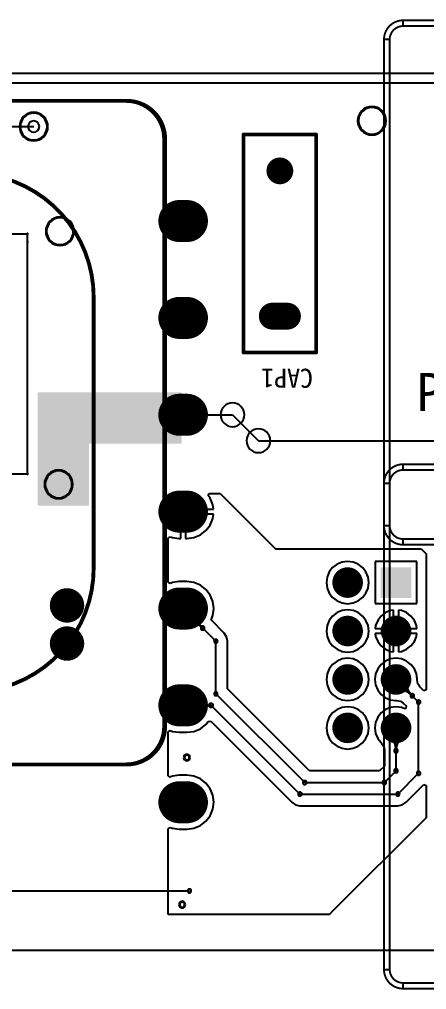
# Model space of a CAD drawing. Header units: inches. Extents: x 32166 to 66782, y 2386 to 7162.
# Drawn here: x 32844.5 to 32930, y 3476.1 to 3679.6 of the extents above; entities that cross this region are included whole.
import ezdxf

# ---------------------------------------------------------------- set-up
doc = ezdxf.new("R2010")
doc.units = ezdxf.units.IN
doc.header["$LTSCALE"] = 0.64311
doc.header["$MEASUREMENT"] = 0
for name, color, linetype in [('KEEPOUTLAYER', 6, 'CONTINUOUS'), ('MULTILAYER', 9, 'CONTINUOUS'), ('TOPLAYER', 1, 'CONTINUOUS'), ('TOPOVERLAY', 2, 'CONTINUOUS'), ('TOPSOLDER', 216, 'CONTINUOUS')]:
    doc.layers.add(name, color=color, linetype=linetype)
doc.styles.get("Standard").update_dxf_attribs({"font": 'txt', "width": 0.8})

msp = doc.modelspace()

# ---------------------------------------------------------------- linework, layer by layer
at = {"layer": 'KEEPOUTLAYER'}
for p, q in [((32676.92, 3668.36), (34016.92, 3668.36)), ((32732.05, 3634.62), (32846.21, 3634.62)), ((32846.21, 3632.98), (32846.21, 3634.62)), ((32846.21, 3584.3), (32846.21, 3632.98)), ((32815.37, 3584.3), (32846.21, 3584.3)), ((32676.92, 3484.36), (34016.92, 3484.36))]:
    msp.add_line(p, q, dxfattribs=at)
for centre, start, end in [((32846.21, 3634.62), 0, 180), ((32846.21, 3634.62), 0, 180), ((32846.21, 3634.62), 180, 0), ((32846.21, 3634.62), 180, 0), ((32846.21, 3632.98), 0, 180), ((32846.21, 3632.98), 0, 180), ((32846.21, 3632.98), 180, 0), ((32846.21, 3632.98), 180, 0), ((32846.21, 3584.3), 0, 180), ((32846.21, 3584.3), 0, 180), ((32846.21, 3584.3), 180, 0), ((32846.21, 3584.3), 180, 0)]:
    msp.add_arc(centre, 0.1, start, end, dxfattribs=at)
at = {"layer": 'MULTILAYER'}
for points, const_width in [([(32899.2, 3649.05, 1), (32899.2, 3646.65, 1)], 2.4), ([(32878.1, 3639.33, 1), (32878.1, 3635.33, 1)], 4), ([(32879.7, 3639.33, 1), (32879.7, 3635.33, 1)], 4), ([(32878.1, 3619.01, 1), (32878.1, 3615.01, 1)], 4), ([(32879.7, 3619.01, 1), (32879.7, 3615.01, 1)], 4), ([(32897.6, 3618.57, 1), (32897.6, 3616.17, 1)], 2.4), ([(32900.8, 3618.57, 1), (32900.8, 3616.17, 1)], 2.4), ([(32878.1, 3598.69, 1), (32878.1, 3594.69, 1)], 4), ([(32879.7, 3598.69, 1), (32879.7, 3594.69, 1)], 4), ([(32878.1, 3578.37, 1), (32878.1, 3574.37, 1)], 4), ([(32879.7, 3578.37, 1), (32879.7, 3574.37, 1)], 4), ([(32914.82, 3561.49, 1), (32912.02, 3561.49, 1)], 2.8), ([(32852.92, 3556.7, 1), (32856.12, 3556.7, 1)], 3.2), ([(32878.1, 3558.05, 1), (32878.1, 3554.05, 1)], 4), ([(32879.7, 3558.05, 1), (32879.7, 3554.05, 1)], 4), ([(32914.82, 3551.33, 1), (32912.02, 3551.33, 1)], 2.8), ([(32924.98, 3551.33, 1), (32922.18, 3551.33, 1)], 2.8), ([(32852.92, 3548.7, 1), (32856.12, 3548.7, 1)], 3.2), ([(32914.82, 3541.17, 1), (32912.02, 3541.17, 1)], 2.8), ([(32924.98, 3541.17, 1), (32922.18, 3541.17, 1)], 2.8), ([(32878.1, 3537.73, 1), (32878.1, 3533.73, 1)], 4), ([(32879.7, 3537.73, 1), (32879.7, 3533.73, 1)], 4), ([(32914.82, 3531.01, 1), (32912.02, 3531.01, 1)], 2.8), ([(32924.98, 3531.01, 1), (32922.18, 3531.01, 1)], 2.8), ([(32878.1, 3517.41, 1), (32878.1, 3513.41, 1)], 4), ([(32879.7, 3517.41, 1), (32879.7, 3513.41, 1)], 4)]:
    msp.add_lwpolyline(points, format="xyb", close=True, dxfattribs=dict(at, const_width=const_width))
for points, const_width in [([(32878.1, 3637.33), (32879.7, 3637.33)], 8), ([(32878.1, 3617.01), (32879.7, 3617.01)], 8), ([(32900.8, 3617.37), (32897.6, 3617.37)], 4.8), ([(32878.1, 3596.69), (32879.7, 3596.69)], 8), ([(32878.1, 3576.37), (32879.7, 3576.37)], 8), ([(32878.1, 3556.05), (32879.7, 3556.05)], 8), ([(32878.1, 3535.73), (32879.7, 3535.73)], 8), ([(32878.1, 3515.41), (32879.7, 3515.41)], 8)]:
    msp.add_lwpolyline(points, dxfattribs=dict(at, const_width=const_width))
for centre, radius, start, end in [((32847.53, 3657.14), 2.8, 0, 180), ((32918.52, 3658.36), 2.8, 0, 180), ((32918.52, 3658.36), 2.8, 180, 0), ((32847.53, 3657.14), 2.8, 180, 0), ((32853.05, 3635.18), 2.8, 0, 180), ((32853.05, 3635.18), 2.8, 180, 0), ((32852.77, 3582.1), 2.8, 0, 180), ((32852.77, 3582.1), 2.8, 180, 0), ((32879.69, 3524.81), 0.5, 0, 180), ((32879.69, 3524.81), 0.5, 180, 0), ((32878.69, 3493.93), 0.5, 0, 180), ((32878.69, 3493.93), 0.5, 180, 0)]:
    msp.add_arc(centre, radius, start, end, dxfattribs=at)
msp.add_solid([(32920.78, 3558.69), (32926.38, 3558.69), (32920.78, 3564.29), (32926.38, 3564.29)], dxfattribs=at)
at = {"layer": 'TOPLAYER'}
for p, q in [((32738.51, 3666.31), (33342.59, 3666.31)), ((32828.49, 3657.14), (32847.53, 3657.14)), ((32878.9, 3596.69), (32889.25, 3596.69)), ((32889.25, 3596.69), (32894.69, 3591.25)), ((32894.69, 3591.25), (32988.93, 3591.25)), ((32884.16, 3579.76), (32884.39, 3580.21)), ((32884.39, 3580.21), (32886.65, 3580.21)), ((32886.65, 3580.21), (32893.69, 3573.17)), ((32884.59, 3579.2), (32884.16, 3579.76)), ((32885.16, 3577.83), (32884.59, 3579.2)), ((32878.39, 3570.72), (32878.39, 3576.37)), ((32878.39, 3576.37), (32878.9, 3576.37)), ((32878.9, 3576.37), (32878.9, 3576.88)), ((32878.9, 3576.88), (32885.28, 3576.88)), ((32885.28, 3575.86), (32879.41, 3575.86)), ((32879.41, 3575.86), (32879.41, 3570.72)), ((32885.28, 3576.88), (32885.16, 3577.83)), ((32885.16, 3574.91), (32885.28, 3575.86)), ((32884.59, 3573.55), (32885.16, 3574.91)), ((32882.52, 3571.48), (32883.69, 3572.38)), ((32883.69, 3572.38), (32884.59, 3573.55)), ((32893.69, 3573.17), (32898.29, 3568.57)), ((32875.77, 3570.82), (32876.19, 3571.1)), ((32875.77, 3561.6), (32875.77, 3570.82)), ((32876.19, 3571.1), (32876.64, 3570.92)), ((32876.64, 3570.92), (32878.1, 3570.72)), ((32878.1, 3570.72), (32878.39, 3570.72)), ((32879.41, 3570.72), (32879.7, 3570.72)), ((32879.7, 3570.72), (32881.16, 3570.92)), ((32881.16, 3570.92), (32882.52, 3571.48)), ((32898.29, 3568.57), (32928.85, 3568.57)), ((32928.85, 3568.57), (32929.89, 3567.53)), ((32912.27, 3565.78), (32911.2, 3565.34)), ((32913.42, 3565.93), (32912.27, 3565.78)), ((32914.57, 3565.78), (32913.42, 3565.93)), ((32915.64, 3565.34), (32914.57, 3565.78)), ((32927.98, 3565.89), (32919.18, 3565.89)), ((32919.18, 3565.89), (32919.18, 3557.09)), ((32927.98, 3557.09), (32927.98, 3565.89)), ((32929.89, 3567.53), (32929.89, 3538.99)), ((32909.58, 3563.71), (32909.14, 3562.64)), ((32910.28, 3564.63), (32909.58, 3563.71)), ((32911.2, 3565.34), (32910.28, 3564.63)), ((32916.56, 3564.63), (32915.64, 3565.34)), ((32917.27, 3563.71), (32916.56, 3564.63)), ((32917.71, 3562.64), (32917.27, 3563.71)), ((32876.19, 3561.32), (32875.77, 3561.6)), ((32878.1, 3561.7), (32876.64, 3561.51)), ((32879.7, 3561.7), (32878.1, 3561.7)), ((32881.16, 3561.51), (32879.7, 3561.7)), ((32909.14, 3562.64), (32908.99, 3561.49)), ((32917.86, 3561.49), (32917.71, 3562.64)), ((32876.64, 3561.51), (32876.19, 3561.32)), ((32882.52, 3560.94), (32881.16, 3561.51)), ((32883.69, 3560.05), (32882.52, 3560.94)), ((32884.59, 3558.88), (32883.69, 3560.05)), ((32908.99, 3561.49), (32909.14, 3560.34)), ((32909.14, 3560.34), (32909.58, 3559.27)), ((32917.27, 3559.27), (32917.71, 3560.34)), ((32917.71, 3560.34), (32917.86, 3561.49)), ((32885.16, 3557.51), (32884.59, 3558.88)), ((32909.58, 3559.27), (32910.28, 3558.35)), ((32910.28, 3558.35), (32911.2, 3557.65)), ((32911.2, 3557.65), (32912.27, 3557.21)), ((32914.57, 3557.21), (32915.64, 3557.65)), ((32915.64, 3557.65), (32916.56, 3558.35)), ((32916.56, 3558.35), (32917.27, 3559.27)), ((32878.9, 3556.05), (32885.77, 3549.18)), ((32885.35, 3556.05), (32885.16, 3557.51)), ((32885.16, 3554.59), (32885.35, 3556.05)), ((32912.27, 3555.62), (32911.2, 3555.18)), ((32912.27, 3557.21), (32913.42, 3557.05)), ((32913.42, 3555.77), (32912.27, 3555.62)), ((32913.42, 3557.05), (32914.57, 3557.21)), ((32914.57, 3555.62), (32913.42, 3555.77)), ((32915.64, 3555.18), (32914.57, 3555.62)), ((32919.18, 3557.09), (32927.98, 3557.09)), ((32922.43, 3555.62), (32921.36, 3555.18)), ((32923.08, 3555.7), (32922.43, 3555.62)), ((32923.08, 3551.84), (32923.08, 3555.7)), ((32924.73, 3555.62), (32924.09, 3555.7)), ((32924.09, 3555.7), (32924.09, 3551.84)), ((32925.8, 3555.18), (32924.73, 3555.62)), ((32884.77, 3553.65), (32885.16, 3554.59)), ((32887.5, 3550.91), (32884.77, 3553.65)), ((32909.58, 3553.55), (32909.14, 3552.48)), ((32910.28, 3554.47), (32909.58, 3553.55)), ((32911.2, 3555.18), (32910.28, 3554.47)), ((32916.56, 3554.47), (32915.64, 3555.18)), ((32917.27, 3553.55), (32916.56, 3554.47)), ((32917.71, 3552.48), (32917.27, 3553.55)), ((32919.74, 3553.55), (32919.3, 3552.48)), ((32920.44, 3554.47), (32919.74, 3553.55)), ((32921.36, 3555.18), (32920.44, 3554.47)), ((32926.72, 3554.47), (32925.8, 3555.18)), ((32927.43, 3553.55), (32926.72, 3554.47)), ((32927.87, 3552.48), (32927.43, 3553.55)), ((32909.14, 3552.48), (32908.99, 3551.33)), ((32917.86, 3551.33), (32917.71, 3552.48)), ((32919.3, 3552.48), (32919.21, 3551.84)), ((32919.21, 3551.84), (32923.08, 3551.84)), ((32924.09, 3551.84), (32927.95, 3551.84)), ((32927.95, 3551.84), (32927.87, 3552.48)), ((32888.03, 3550.11), (32887.5, 3550.91)), ((32888.22, 3549.18), (32888.03, 3550.11)), ((32908.99, 3551.33), (32909.14, 3550.18)), ((32909.14, 3550.18), (32909.58, 3549.11)), ((32917.27, 3549.11), (32917.71, 3550.18)), ((32917.71, 3550.18), (32917.86, 3551.33)), ((32923.08, 3550.82), (32919.21, 3550.82)), ((32919.21, 3550.82), (32919.3, 3550.18)), ((32919.3, 3550.18), (32919.74, 3549.11)), ((32923.08, 3546.96), (32923.08, 3550.82)), ((32927.95, 3550.82), (32924.09, 3550.82)), ((32924.09, 3550.82), (32924.09, 3546.96)), ((32927.43, 3549.11), (32927.87, 3550.18)), ((32927.87, 3550.18), (32927.95, 3550.82)), ((32885.77, 3538.17), (32885.77, 3549.18)), ((32888.22, 3539.18), (32888.22, 3549.18)), ((32909.58, 3549.11), (32910.28, 3548.19)), ((32910.28, 3548.19), (32911.2, 3547.49)), ((32911.2, 3547.49), (32912.27, 3547.05)), ((32914.57, 3547.05), (32915.64, 3547.49)), ((32915.64, 3547.49), (32916.56, 3548.19)), ((32916.56, 3548.19), (32917.27, 3549.11)), ((32919.74, 3549.11), (32920.44, 3548.19)), ((32920.44, 3548.19), (32921.36, 3547.49)), ((32921.36, 3547.49), (32922.43, 3547.05)), ((32924.73, 3547.05), (32925.8, 3547.49)), ((32925.8, 3547.49), (32926.72, 3548.19)), ((32926.72, 3548.19), (32927.43, 3549.11)), ((32912.27, 3545.46), (32911.2, 3545.02)), ((32912.27, 3547.05), (32913.42, 3546.89)), ((32913.42, 3545.61), (32912.27, 3545.46)), ((32913.42, 3546.89), (32914.57, 3547.05)), ((32914.57, 3545.46), (32913.42, 3545.61)), ((32915.64, 3545.02), (32914.57, 3545.46)), ((32922.43, 3545.46), (32921.36, 3545.02)), ((32922.43, 3547.05), (32923.08, 3546.96)), ((32923.58, 3545.61), (32922.43, 3545.46)), ((32924.73, 3545.46), (32923.58, 3545.61)), ((32924.09, 3546.96), (32924.73, 3547.05)), ((32925.8, 3545.02), (32924.73, 3545.46)), ((32909.58, 3543.39), (32909.14, 3542.32)), ((32910.28, 3544.31), (32909.58, 3543.39)), ((32911.2, 3545.02), (32910.28, 3544.31)), ((32916.56, 3544.31), (32915.64, 3545.02)), ((32917.27, 3543.39), (32916.56, 3544.31)), ((32917.71, 3542.32), (32917.27, 3543.39)), ((32919.74, 3543.39), (32919.3, 3542.32)), ((32920.44, 3544.31), (32919.74, 3543.39)), ((32921.36, 3545.02), (32920.44, 3544.31)), ((32926.72, 3544.31), (32925.8, 3545.02)), ((32927.43, 3543.39), (32926.72, 3544.31)), ((32927.87, 3542.32), (32927.43, 3543.39)), ((32909.14, 3542.32), (32908.99, 3541.17)), ((32917.86, 3541.17), (32917.71, 3542.32)), ((32919.3, 3542.32), (32919.15, 3541.17)), ((32928, 3541.31), (32927.87, 3542.32)), ((32928.03, 3541.17), (32928, 3541.31)), ((32908.99, 3541.17), (32909.14, 3540.02)), ((32909.14, 3540.02), (32909.58, 3538.95)), ((32917.27, 3538.95), (32917.71, 3540.02)), ((32917.71, 3540.02), (32917.86, 3541.17)), ((32919.15, 3541.17), (32919.3, 3540.02)), ((32919.3, 3540.02), (32919.74, 3538.95)), ((32923.58, 3541.17), (32928.33, 3536.43)), ((32928.01, 3541.07), (32928.02, 3541.17)), ((32928.17, 3540.24), (32928.01, 3541.07)), ((32928.02, 3541.17), (32928.03, 3541.17)), ((32928.58, 3539.64), (32928.17, 3540.24)), ((32929.42, 3538.8), (32928.58, 3539.64)), ((32885.77, 3538.17), (32904.41, 3519.53)), ((32905.42, 3521.98), (32888.22, 3539.18)), ((32909.58, 3538.95), (32910.28, 3538.03)), ((32910.28, 3538.03), (32911.2, 3537.33)), ((32911.2, 3537.33), (32912.27, 3536.89)), ((32914.57, 3536.89), (32915.64, 3537.33)), ((32915.64, 3537.33), (32916.56, 3538.03)), ((32916.56, 3538.03), (32917.27, 3538.95)), ((32919.74, 3538.95), (32920.44, 3538.03)), ((32920.44, 3538.03), (32921.36, 3537.33)), ((32921.36, 3537.33), (32922.43, 3536.89)), ((32929.89, 3538.99), (32929.42, 3538.8)), ((32878.9, 3535.73), (32884.81, 3535.73)), ((32884.81, 3535.73), (32903.41, 3517.13)), ((32912.27, 3535.3), (32911.2, 3534.86)), ((32912.27, 3536.89), (32913.42, 3536.73)), ((32913.42, 3535.45), (32912.27, 3535.3)), ((32913.42, 3536.73), (32914.57, 3536.89)), ((32914.57, 3535.3), (32913.42, 3535.45)), ((32915.64, 3534.86), (32914.57, 3535.3)), ((32922.43, 3535.3), (32921.36, 3534.86)), ((32922.43, 3536.89), (32923.45, 3536.75)), ((32923.58, 3535.45), (32922.43, 3535.3)), ((32923.45, 3536.75), (32923.58, 3536.73)), ((32923.58, 3536.73), (32923.69, 3536.75)), ((32923.58, 3536.73), (32923.58, 3536.73)), ((32924.73, 3535.3), (32923.58, 3535.45)), ((32923.69, 3536.75), (32924.51, 3536.58)), ((32924.51, 3536.58), (32925.11, 3536.18)), ((32925.46, 3535), (32924.73, 3535.3)), ((32925.11, 3536.18), (32925.68, 3535.62)), ((32925.68, 3535.62), (32925.63, 3535.11)), ((32928.33, 3521.49), (32928.33, 3536.43)), ((32909.58, 3533.23), (32909.14, 3532.16)), ((32910.28, 3534.15), (32909.58, 3533.23)), ((32911.2, 3534.86), (32910.28, 3534.15)), ((32916.56, 3534.15), (32915.64, 3534.86)), ((32917.27, 3533.23), (32916.56, 3534.15)), ((32917.71, 3532.16), (32917.27, 3533.23)), ((32919.74, 3533.23), (32919.3, 3532.16)), ((32920.44, 3534.15), (32919.74, 3533.23)), ((32921.36, 3534.86), (32920.44, 3534.15)), ((32925.63, 3535.11), (32925.46, 3535)), ((32882.52, 3530.84), (32883.69, 3531.74)), ((32883.69, 3531.74), (32884.18, 3532.37)), ((32884.18, 3532.37), (32884.68, 3532.4)), ((32884.68, 3532.4), (32901.68, 3515.4)), ((32909.14, 3532.16), (32908.99, 3531.01)), ((32917.86, 3531.01), (32917.71, 3532.16)), ((32919.3, 3532.16), (32919.15, 3531.01)), ((32875.77, 3530.18), (32876.19, 3530.46)), ((32875.77, 3520.96), (32875.77, 3530.18)), ((32876.19, 3530.46), (32876.64, 3530.28)), ((32876.64, 3530.28), (32878.1, 3530.08)), ((32878.1, 3530.08), (32879.7, 3530.08)), ((32879.7, 3530.08), (32881.16, 3530.28)), ((32881.16, 3530.28), (32882.52, 3530.84)), ((32908.99, 3531.01), (32909.14, 3529.86)), ((32909.14, 3529.86), (32909.58, 3528.79)), ((32917.27, 3528.79), (32917.71, 3529.86)), ((32917.71, 3529.86), (32917.86, 3531.01)), ((32919.15, 3531.01), (32919.3, 3529.86)), ((32919.3, 3529.86), (32919.74, 3528.79)), ((32923.58, 3521.99), (32923.58, 3531.01)), ((32909.58, 3528.79), (32910.28, 3527.87)), ((32910.28, 3527.87), (32911.2, 3527.17)), ((32911.2, 3527.17), (32912.27, 3526.73)), ((32914.57, 3526.73), (32915.64, 3527.17)), ((32915.64, 3527.17), (32916.56, 3527.87)), ((32916.56, 3527.87), (32917.27, 3528.79)), ((32919.74, 3528.79), (32920.36, 3527.98)), ((32920.36, 3527.98), (32920.43, 3527.87)), ((32920.43, 3527.87), (32920.43, 3527.87)), ((32920.43, 3527.87), (32920.44, 3527.87)), ((32920.44, 3527.87), (32920.44, 3527.87)), ((32920.44, 3527.87), (32920.44, 3527.87)), ((32920.44, 3527.87), (32920.44, 3527.87)), ((32920.44, 3527.87), (32920.44, 3527.87)), ((32920.44, 3527.87), (32920.44, 3527.87)), ((32920.44, 3527.87), (32920.53, 3527.81)), ((32920.53, 3527.81), (32920.99, 3527.11)), ((32920.99, 3527.11), (32921.14, 3526.4)), ((32912.27, 3526.73), (32913.42, 3526.57)), ((32913.42, 3526.57), (32914.57, 3526.73)), ((32921.14, 3526.4), (32921.14, 3523)), ((32921.14, 3523), (32920.11, 3521.98)), ((32876.19, 3520.68), (32875.77, 3520.96)), ((32878.1, 3521.06), (32876.64, 3520.87)), ((32879.7, 3521.06), (32878.1, 3521.06)), ((32881.16, 3520.87), (32879.7, 3521.06)), ((32920.11, 3521.98), (32905.42, 3521.98)), ((32921.13, 3519.53), (32923.58, 3521.99)), ((32923.97, 3517.13), (32928.33, 3521.49)), ((32876.64, 3520.87), (32876.19, 3520.68)), ((32882.52, 3520.3), (32881.16, 3520.87)), ((32883.69, 3519.41), (32882.52, 3520.3)), ((32884.59, 3518.24), (32883.69, 3519.41)), ((32904.41, 3519.53), (32921.13, 3519.53)), ((32925.7, 3515.4), (32929.42, 3519.12)), ((32929.42, 3519.12), (32929.89, 3518.93)), ((32929.89, 3518.93), (32929.89, 3512.17)), ((32885.16, 3516.87), (32884.59, 3518.24)), ((32885.35, 3515.41), (32885.16, 3516.87)), ((32903.41, 3517.13), (32923.97, 3517.13)), ((32885.16, 3513.95), (32885.35, 3515.41)), ((32901.68, 3515.4), (32901.68, 3515.4)), ((32901.68, 3515.4), (32901.68, 3515.4)), ((32901.68, 3515.4), (32901.68, 3515.4)), ((32901.68, 3515.4), (32901.68, 3515.4)), ((32901.68, 3515.4), (32902.48, 3514.87)), ((32902.48, 3514.87), (32903.41, 3514.69)), ((32923.97, 3514.69), (32924.9, 3514.87)), ((32924.9, 3514.87), (32925.7, 3515.4)), ((32884.59, 3512.59), (32885.16, 3513.95)), ((32903.41, 3514.69), (32923.97, 3514.69)), ((32882.52, 3510.52), (32883.69, 3511.42)), ((32883.69, 3511.42), (32884.59, 3512.59)), ((32929.89, 3512.17), (32910.21, 3492.49)), ((32875.77, 3509.86), (32876.19, 3510.14)), ((32875.77, 3491.89), (32875.77, 3509.86)), ((32876.19, 3510.14), (32876.64, 3509.96)), ((32876.64, 3509.96), (32878.1, 3509.76)), ((32878.1, 3509.76), (32879.7, 3509.76)), ((32879.7, 3509.76), (32881.16, 3509.96)), ((32881.16, 3509.96), (32882.52, 3510.52)), ((32821.49, 3496.81), (32880.21, 3496.81)), ((32910.21, 3492.49), (32909.61, 3491.89)), ((32909.61, 3491.89), (32875.77, 3491.89))]:
    msp.add_line(p, q, dxfattribs=at)
for points, const_width in [([(32899.2, 3649.05, 1), (32899.2, 3646.65, 1)], 2.4), ([(32878.1, 3639.33, 1), (32878.1, 3635.33, 1)], 4), ([(32879.7, 3639.33, 1), (32879.7, 3635.33, 1)], 4), ([(32878.1, 3619.01, 1), (32878.1, 3615.01, 1)], 4), ([(32879.7, 3619.01, 1), (32879.7, 3615.01, 1)], 4), ([(32897.6, 3618.57, 1), (32897.6, 3616.17, 1)], 2.4), ([(32900.8, 3618.57, 1), (32900.8, 3616.17, 1)], 2.4), ([(32878.1, 3598.69, 1), (32878.1, 3594.69, 1)], 4), ([(32879.7, 3598.69, 1), (32879.7, 3594.69, 1)], 4), ([(32878.1, 3578.37, 1), (32878.1, 3574.37, 1)], 4), ([(32879.7, 3578.37, 1), (32879.7, 3574.37, 1)], 4), ([(32914.82, 3561.49, 1), (32912.02, 3561.49, 1)], 2.8), ([(32852.92, 3556.7, 1), (32856.12, 3556.7, 1)], 3.2), ([(32878.1, 3558.05, 1), (32878.1, 3554.05, 1)], 4), ([(32879.7, 3558.05, 1), (32879.7, 3554.05, 1)], 4), ([(32914.82, 3551.33, 1), (32912.02, 3551.33, 1)], 2.8), ([(32924.98, 3551.33, 1), (32922.18, 3551.33, 1)], 2.8), ([(32852.92, 3548.7, 1), (32856.12, 3548.7, 1)], 3.2), ([(32914.82, 3541.17, 1), (32912.02, 3541.17, 1)], 2.8), ([(32924.98, 3541.17, 1), (32922.18, 3541.17, 1)], 2.8), ([(32878.1, 3537.73, 1), (32878.1, 3533.73, 1)], 4), ([(32879.7, 3537.73, 1), (32879.7, 3533.73, 1)], 4), ([(32914.82, 3531.01, 1), (32912.02, 3531.01, 1)], 2.8), ([(32924.98, 3531.01, 1), (32922.18, 3531.01, 1)], 2.8), ([(32878.1, 3517.41, 1), (32878.1, 3513.41, 1)], 4), ([(32879.7, 3517.41, 1), (32879.7, 3513.41, 1)], 4)]:
    msp.add_lwpolyline(points, format="xyb", close=True, dxfattribs=dict(at, const_width=const_width))
for points, const_width in [([(32878.1, 3637.33), (32879.7, 3637.33)], 8), ([(32878.1, 3617.01), (32879.7, 3617.01)], 8), ([(32900.8, 3617.37), (32897.6, 3617.37)], 4.8), ([(32878.1, 3596.69), (32879.7, 3596.69)], 8), ([(32878.1, 3576.37), (32879.7, 3576.37)], 8), ([(32878.1, 3556.05), (32879.7, 3556.05)], 8), ([(32878.1, 3535.73), (32879.7, 3535.73)], 8), ([(32878.1, 3515.41), (32879.7, 3515.41)], 8)]:
    msp.add_lwpolyline(points, dxfattribs=dict(at, const_width=const_width))
for centre, radius, start, end in [((32847.53, 3657.14), 2.8, 0, 180), ((32918.52, 3658.36), 2.8, 0, 180), ((32847.53, 3657.14), 1.2, 0, 180), ((32918.52, 3658.36), 2.8, 180, 0), ((32847.53, 3657.14), 2.8, 180, 0), ((32847.53, 3657.14), 1.2, 180, 0), ((32853.05, 3635.18), 2.8, 0, 180), ((32853.05, 3635.18), 2.8, 180, 0), ((32878.9, 3596.69), 2.5, 0, 180), ((32889.25, 3596.69), 2.5, 0, 180), ((32889.25, 3596.69), 2.5, 0, 180), ((32878.9, 3596.69), 2.5, 180, 0), ((32889.25, 3596.69), 2.5, 180, 0), ((32889.25, 3596.69), 2.5, 180, 0), ((32894.69, 3591.25), 2.5, 0, 180), ((32894.69, 3591.25), 2.5, 0, 180), ((32894.69, 3591.25), 2.5, 180, 0), ((32894.69, 3591.25), 2.5, 180, 0), ((32852.77, 3582.1), 2.8, 0, 180), ((32852.77, 3582.1), 2.8, 180, 0), ((32878.9, 3556.05), 0.4, 0, 180), ((32878.9, 3556.05), 0.4, 180, 0), ((32881.3, 3556.05), 0.4, 0, 180), ((32881.3, 3556.05), 0.4, 180, 0), ((32887.09, 3556.05), 5.79, 180, 225), ((32878.9, 3553.65), 0.4, 0, 180), ((32878.9, 3553.65), 0.4, 180, 0), ((32878.9, 3547.86), 5.79, 45, 90), ((32883, 3551.95), 0.4, 0, 180), ((32883, 3551.95), 0.4, 0, 180), ((32883, 3551.95), 0.4, 180, 0), ((32883, 3551.95), 0.4, 180, 0), ((32885.77, 3549.18), 0.4, 0, 180), ((32885.77, 3549.18), 0.4, 0, 180), ((32885.77, 3549.18), 0.4, 180, 0), ((32885.77, 3549.18), 0.4, 180, 0), ((32923.58, 3541.17), 0.4, 0, 180), ((32925.58, 3541.17), 0.4, 0, 180), ((32923.58, 3541.17), 0.4, 180, 0), ((32923.58, 3539.17), 0.4, 0, 180), ((32925.58, 3541.17), 0.4, 180, 0), ((32930.41, 3541.17), 4.83, 180, 225), ((32880.6, 3537.43), 0.4, 0, 180), ((32880.6, 3537.43), 0.4, 180, 0), ((32884.69, 3541.53), 5.79, 225, 270), ((32885.77, 3538.17), 0.4, 0, 180), ((32885.77, 3538.17), 0.4, 0, 180), ((32885.77, 3538.17), 0.4, 180, 0), ((32885.77, 3538.17), 0.4, 180, 0), ((32923.58, 3539.17), 0.4, 180, 0), ((32923.58, 3534.34), 4.83, 45, 90), ((32927, 3537.76), 0.4, 0, 180), ((32927, 3537.76), 0.4, 0, 180), ((32927, 3537.76), 0.4, 180, 0), ((32927, 3537.76), 0.4, 180, 0), ((32878.9, 3535.73), 0.4, 0, 180), ((32878.9, 3535.73), 0.4, 180, 0), ((32884.69, 3529.94), 5.79, 90, 135), ((32884.69, 3535.73), 0.4, 0, 180), ((32884.69, 3535.73), 0.4, 0, 180), ((32884.69, 3535.73), 0.4, 180, 0), ((32884.69, 3535.73), 0.4, 180, 0), ((32884.81, 3535.73), 0.4, 0, 180), ((32884.81, 3535.73), 0.4, 0, 180), ((32884.81, 3535.73), 0.4, 180, 0), ((32884.81, 3535.73), 0.4, 180, 0), ((32928.33, 3536.43), 0.4, 0, 180), ((32928.33, 3536.43), 0.4, 0, 180), ((32928.33, 3536.43), 0.4, 180, 0), ((32928.33, 3536.43), 0.4, 180, 0), ((32880.6, 3534.03), 0.4, 0, 180), ((32880.6, 3534.03), 0.4, 180, 0), ((32923.58, 3531.01), 0.4, 0, 180), ((32922.17, 3529.6), 0.4, 0, 180), ((32922.17, 3529.6), 0.4, 180, 0), ((32918.75, 3526.18), 4.83, 0, 45), ((32923.58, 3531.01), 0.4, 180, 0), ((32928.41, 3526.18), 4.83, 135, 180), ((32925, 3529.6), 0.4, 0, 180), ((32925, 3529.6), 0.4, 180, 0), ((32879.69, 3524.81), 0.5, 0, 180), ((32923.58, 3526.18), 0.4, 0, 180), ((32923.58, 3526.18), 0.4, 0, 180), ((32923.58, 3526.18), 0.4, 180, 0), ((32923.58, 3526.18), 0.4, 180, 0), ((32879.69, 3524.81), 0.5, 180, 0), ((32923.58, 3521.99), 0.4, 0, 180), ((32923.58, 3521.99), 0.4, 0, 180), ((32923.58, 3521.99), 0.4, 180, 0), ((32923.58, 3521.99), 0.4, 180, 0), ((32928.33, 3521.49), 0.4, 0, 180), ((32928.33, 3521.49), 0.4, 0, 180), ((32928.33, 3521.49), 0.4, 180, 0), ((32928.33, 3521.49), 0.4, 180, 0), ((32904.41, 3519.53), 0.4, 0, 180), ((32904.41, 3519.53), 0.4, 0, 180), ((32904.41, 3519.53), 0.4, 180, 0), ((32904.41, 3519.53), 0.4, 180, 0), ((32921.13, 3519.53), 0.4, 0, 180), ((32921.13, 3519.53), 0.4, 0, 180), ((32921.13, 3519.53), 0.4, 180, 0), ((32921.13, 3519.53), 0.4, 180, 0), ((32903.41, 3517.13), 0.4, 0, 180), ((32903.41, 3517.13), 0.4, 0, 180), ((32903.41, 3517.13), 0.4, 180, 0), ((32903.41, 3517.13), 0.4, 180, 0), ((32923.97, 3517.13), 0.4, 0, 180), ((32923.97, 3517.13), 0.4, 0, 180), ((32923.97, 3517.13), 0.4, 180, 0), ((32923.97, 3517.13), 0.4, 180, 0), ((32880.21, 3496.81), 0.4, 0, 180), ((32880.21, 3496.81), 0.4, 180, 0), ((32878.69, 3493.93), 0.5, 0, 180), ((32878.69, 3493.93), 0.5, 180, 0)]:
    msp.add_arc(centre, radius, start, end, dxfattribs=at)
for points in [[(32848.36, 3590.6), (32878.6, 3590.6), (32848.36, 3601.4), (32878.6, 3601.4)], [(32848.36, 3577.64), (32859.16, 3577.64), (32848.36, 3590.6), (32859.16, 3590.6)], [(32920.78, 3558.69), (32926.38, 3558.69), (32920.78, 3564.29), (32926.38, 3564.29)]]:
    msp.add_solid(points, dxfattribs=at)
at = {"layer": 'TOPOVERLAY'}
for points, const_width in [([(32921.06, 3675.43, -0.414214), (32925.06, 3679.43)], 0.4), ([(32922.26, 3675.43, -0.414214), (32925.06, 3678.23)], 0.4), ([(32866.92, 3662.54, -0.414214), (32874.92, 3654.54)], 0.813), ([(32867.12, 3662.54, -0.414214), (32875.12, 3654.54)], 0.813), ([(32834.12, 3647.34, -0.414214), (32860.12, 3621.34)], 0.813), ([(32921.06, 3582.31, -0.414214), (32925.06, 3586.31)], 0.4), ([(32922.26, 3582.31, -0.414214), (32925.06, 3585.11)], 0.4), ([(32925.06, 3569.43, -0.414214), (32921.06, 3573.43)], 0.4), ([(32925.06, 3570.63, -0.414214), (32922.26, 3573.43)], 0.4), ([(32860.12, 3564.54, -0.414214), (32834.12, 3538.54)], 0.813), ([(32874.92, 3531.34, -0.414214), (32866.92, 3523.34)], 0.813), ([(32875.12, 3531.34, -0.414214), (32867.12, 3523.34)], 0.813), ([(32925.06, 3476.31, -0.414214), (32921.06, 3480.31)], 0.4), ([(32925.06, 3477.51, -0.414214), (32922.26, 3480.31)], 0.4)]:
    msp.add_lwpolyline(points, format="xyb", dxfattribs=dict(at, const_width=const_width))
for points, const_width in [([(32925.06, 3678.23), (32925.06, 3679.43)], 0.4), ([(32925.06, 3679.43), (33057.46, 3679.43)], 0.4), ([(32925.06, 3678.23), (33057.46, 3678.23)], 0.4), ([(32921.06, 3573.43), (32921.06, 3675.43)], 0.4), ([(32921.06, 3675.43), (32922.26, 3675.43)], 0.4), ([(32922.26, 3573.43), (32922.26, 3675.43)], 0.4), ([(32711.92, 3662.54), (32867.12, 3662.54)], 0.813), ([(32891.58, 3609.75), (32891.58, 3655.47)], 0.8), ([(32891.58, 3655.47), (32906.82, 3655.47)], 0.8), ([(32906.82, 3609.75), (32906.82, 3655.47)], 0.8), ([(32874.92, 3531.34), (32874.92, 3654.54)], 0.813), ([(32875.12, 3531.34), (32875.12, 3654.54)], 0.813), ([(32860.12, 3564.54), (32860.12, 3621.34)], 0.813), ([(32891.58, 3609.75), (32906.82, 3609.75)], 0.8), ([(32925.06, 3585.11), (32925.06, 3586.31)], 0.4), ([(32925.06, 3586.31), (33057.46, 3586.31)], 0.4), ([(32925.06, 3585.11), (33057.46, 3585.11)], 0.4), ([(32921.06, 3480.31), (32921.06, 3582.31)], 0.4), ([(32921.06, 3582.31), (32922.26, 3582.31)], 0.4), ([(32922.26, 3480.31), (32922.26, 3582.31)], 0.4), ([(32921.06, 3573.43), (32922.26, 3573.43)], 0.4), ([(32925.06, 3570.63), (33057.46, 3570.63)], 0.4), ([(32925.06, 3569.43), (32925.06, 3570.63)], 0.4), ([(32925.06, 3569.43), (33057.46, 3569.43)], 0.4), ([(32711.92, 3523.34), (32867.12, 3523.34)], 0.813), ([(32921.06, 3480.31), (32922.26, 3480.31)], 0.4), ([(32925.06, 3477.51), (33057.46, 3477.51)], 0.4), ([(32925.06, 3476.31), (32925.06, 3477.51)], 0.4), ([(32925.06, 3476.31), (33057.46, 3476.31)], 0.4)]:
    msp.add_lwpolyline(points, dxfattribs=dict(at, const_width=const_width))
for points, const_width in [([(32924.96, 3679.43, 1), (32925.16, 3679.43, 1)], 0.2), ([(32924.96, 3679.43, 1), (32925.16, 3679.43, 1)], 0.2), ([(32924.96, 3679.43, 1), (32925.16, 3679.43, 1)], 0.2), ([(32924.96, 3678.23, 1), (32925.16, 3678.23, 1)], 0.2), ([(32924.96, 3678.23, 1), (32925.16, 3678.23, 1)], 0.2), ([(32924.96, 3678.23, 1), (32925.16, 3678.23, 1)], 0.2), ([(32920.96, 3675.43, 1), (32921.16, 3675.43, 1)], 0.2), ([(32920.96, 3675.43, 1), (32921.16, 3675.43, 1)], 0.2), ([(32920.96, 3675.43, 1), (32921.16, 3675.43, 1)], 0.2), ([(32922.16, 3675.43, 1), (32922.36, 3675.43, 1)], 0.2), ([(32922.16, 3675.43, 1), (32922.36, 3675.43, 1)], 0.2), ([(32922.16, 3675.43, 1), (32922.36, 3675.43, 1)], 0.2), ([(32866.92, 3662.74, 1), (32866.92, 3662.34, 1)], 0.406), ([(32867.12, 3662.74, 1), (32867.12, 3662.34, 1)], 0.406), ([(32867.12, 3662.74, 1), (32867.12, 3662.34, 1)], 0.406), ([(32891.58, 3655.67, 1), (32891.58, 3655.27, 1)], 0.4), ([(32891.58, 3655.67, 1), (32891.58, 3655.27, 1)], 0.4), ([(32906.82, 3655.67, 1), (32906.82, 3655.27, 1)], 0.4), ([(32906.82, 3655.67, 1), (32906.82, 3655.27, 1)], 0.4), ([(32874.92, 3654.74, 1), (32874.92, 3654.34, 1)], 0.406), ([(32874.92, 3654.74, 1), (32874.92, 3654.34, 1)], 0.406), ([(32875.12, 3654.74, 1), (32875.12, 3654.34, 1)], 0.406), ([(32875.12, 3654.74, 1), (32875.12, 3654.34, 1)], 0.406), ([(32860.12, 3621.54, 1), (32860.12, 3621.14, 1)], 0.406), ([(32860.12, 3621.54, 1), (32860.12, 3621.14, 1)], 0.406), ([(32891.58, 3609.95, 1), (32891.58, 3609.55, 1)], 0.4), ([(32891.58, 3609.95, 1), (32891.58, 3609.55, 1)], 0.4), ([(32906.82, 3609.95, 1), (32906.82, 3609.55, 1)], 0.4), ([(32906.82, 3609.95, 1), (32906.82, 3609.55, 1)], 0.4), ([(32924.96, 3586.31, 1), (32925.16, 3586.31, 1)], 0.2), ([(32924.96, 3586.31, 1), (32925.16, 3586.31, 1)], 0.2), ([(32924.96, 3586.31, 1), (32925.16, 3586.31, 1)], 0.2), ([(32924.96, 3585.11, 1), (32925.16, 3585.11, 1)], 0.2), ([(32924.96, 3585.11, 1), (32925.16, 3585.11, 1)], 0.2), ([(32924.96, 3585.11, 1), (32925.16, 3585.11, 1)], 0.2), ([(32920.96, 3582.31, 1), (32921.16, 3582.31, 1)], 0.2), ([(32920.96, 3582.31, 1), (32921.16, 3582.31, 1)], 0.2), ([(32920.96, 3582.31, 1), (32921.16, 3582.31, 1)], 0.2), ([(32922.16, 3582.31, 1), (32922.36, 3582.31, 1)], 0.2), ([(32922.16, 3582.31, 1), (32922.36, 3582.31, 1)], 0.2), ([(32922.16, 3582.31, 1), (32922.36, 3582.31, 1)], 0.2), ([(32920.96, 3573.43, 1), (32921.16, 3573.43, 1)], 0.2), ([(32920.96, 3573.43, 1), (32921.16, 3573.43, 1)], 0.2), ([(32920.96, 3573.43, 1), (32921.16, 3573.43, 1)], 0.2), ([(32922.16, 3573.43, 1), (32922.36, 3573.43, 1)], 0.2), ([(32922.16, 3573.43, 1), (32922.36, 3573.43, 1)], 0.2), ([(32922.16, 3573.43, 1), (32922.36, 3573.43, 1)], 0.2), ([(32924.96, 3570.63, 1), (32925.16, 3570.63, 1)], 0.2), ([(32924.96, 3570.63, 1), (32925.16, 3570.63, 1)], 0.2), ([(32924.96, 3570.63, 1), (32925.16, 3570.63, 1)], 0.2), ([(32924.96, 3569.43, 1), (32925.16, 3569.43, 1)], 0.2), ([(32924.96, 3569.43, 1), (32925.16, 3569.43, 1)], 0.2), ([(32924.96, 3569.43, 1), (32925.16, 3569.43, 1)], 0.2), ([(32860.12, 3564.74, 1), (32860.12, 3564.34, 1)], 0.406), ([(32860.12, 3564.74, 1), (32860.12, 3564.34, 1)], 0.406), ([(32874.92, 3531.54, 1), (32874.92, 3531.14, 1)], 0.406), ([(32874.92, 3531.54, 1), (32874.92, 3531.14, 1)], 0.406), ([(32875.12, 3531.54, 1), (32875.12, 3531.14, 1)], 0.406), ([(32875.12, 3531.54, 1), (32875.12, 3531.14, 1)], 0.406), ([(32866.92, 3523.54, 1), (32866.92, 3523.14, 1)], 0.406), ([(32867.12, 3523.54, 1), (32867.12, 3523.14, 1)], 0.406), ([(32867.12, 3523.54, 1), (32867.12, 3523.14, 1)], 0.406), ([(32920.96, 3480.31, 1), (32921.16, 3480.31, 1)], 0.2), ([(32920.96, 3480.31, 1), (32921.16, 3480.31, 1)], 0.2), ([(32920.96, 3480.31, 1), (32921.16, 3480.31, 1)], 0.2), ([(32922.16, 3480.31, 1), (32922.36, 3480.31, 1)], 0.2), ([(32922.16, 3480.31, 1), (32922.36, 3480.31, 1)], 0.2), ([(32922.16, 3480.31, 1), (32922.36, 3480.31, 1)], 0.2), ([(32924.96, 3477.51, 1), (32925.16, 3477.51, 1)], 0.2), ([(32924.96, 3477.51, 1), (32925.16, 3477.51, 1)], 0.2), ([(32924.96, 3477.51, 1), (32925.16, 3477.51, 1)], 0.2), ([(32924.96, 3476.31, 1), (32925.16, 3476.31, 1)], 0.2), ([(32924.96, 3476.31, 1), (32925.16, 3476.31, 1)], 0.2), ([(32924.96, 3476.31, 1), (32925.16, 3476.31, 1)], 0.2)]:
    msp.add_lwpolyline(points, format="xyb", close=True, dxfattribs=dict(at, const_width=const_width))
at = {"layer": 'TOPSOLDER'}
for points, const_width in [([(32899.2, 3649.26, 1), (32899.2, 3646.45, 1)], 2.81), ([(32878.1, 3639.53, 1), (32878.1, 3635.13, 1)], 4.41), ([(32879.7, 3639.53, 1), (32879.7, 3635.13, 1)], 4.41), ([(32878.1, 3619.21, 1), (32878.1, 3614.81, 1)], 4.41), ([(32879.7, 3619.21, 1), (32879.7, 3614.81, 1)], 4.41), ([(32897.6, 3618.78, 1), (32897.6, 3615.97, 1)], 2.81), ([(32900.8, 3618.78, 1), (32900.8, 3615.97, 1)], 2.81), ([(32878.1, 3598.89, 1), (32878.1, 3594.49, 1)], 4.41), ([(32879.7, 3598.89, 1), (32879.7, 3594.49, 1)], 4.41), ([(32878.1, 3578.57, 1), (32878.1, 3574.17, 1)], 4.41), ([(32879.7, 3578.57, 1), (32879.7, 3574.17, 1)], 4.41), ([(32915.03, 3561.49, 1), (32911.82, 3561.49, 1)], 3.21), ([(32852.72, 3556.7, 1), (32856.33, 3556.7, 1)], 3.61), ([(32878.1, 3558.25, 1), (32878.1, 3553.85, 1)], 4.41), ([(32879.7, 3558.25, 1), (32879.7, 3553.85, 1)], 4.41), ([(32915.03, 3551.33, 1), (32911.82, 3551.33, 1)], 3.21), ([(32925.19, 3551.33, 1), (32921.98, 3551.33, 1)], 3.21), ([(32852.72, 3548.7, 1), (32856.33, 3548.7, 1)], 3.61), ([(32915.03, 3541.17, 1), (32911.82, 3541.17, 1)], 3.21), ([(32925.19, 3541.17, 1), (32921.98, 3541.17, 1)], 3.21), ([(32878.1, 3537.93, 1), (32878.1, 3533.53, 1)], 4.41), ([(32879.7, 3537.93, 1), (32879.7, 3533.53, 1)], 4.41), ([(32915.03, 3531.01, 1), (32911.82, 3531.01, 1)], 3.21), ([(32925.19, 3531.01, 1), (32921.98, 3531.01, 1)], 3.21), ([(32878.1, 3517.61, 1), (32878.1, 3513.21, 1)], 4.41), ([(32879.7, 3517.61, 1), (32879.7, 3513.21, 1)], 4.41)]:
    msp.add_lwpolyline(points, format="xyb", close=True, dxfattribs=dict(at, const_width=const_width))
for points, const_width in [([(32878.1, 3637.33), (32879.7, 3637.33)], 8.81), ([(32878.1, 3617.01), (32879.7, 3617.01)], 8.81), ([(32900.8, 3617.37), (32897.6, 3617.37)], 5.61), ([(32878.1, 3596.69), (32879.7, 3596.69)], 8.81), ([(32878.1, 3576.37), (32879.7, 3576.37)], 8.81), ([(32878.1, 3556.05), (32879.7, 3556.05)], 8.81), ([(32878.1, 3535.73), (32879.7, 3535.73)], 8.81), ([(32878.1, 3515.41), (32879.7, 3515.41)], 8.81)]:
    msp.add_lwpolyline(points, dxfattribs=dict(at, const_width=const_width))
for centre, radius, start, end in [((32918.52, 3658.36), 3, 0, 180), ((32847.53, 3657.14), 3, 0, 180), ((32918.52, 3658.36), 3, 180, 0), ((32847.53, 3657.14), 3, 180, 0), ((32853.05, 3635.18), 3, 0, 180), ((32853.05, 3635.18), 3, 180, 0), ((32852.77, 3582.1), 3, 0, 180), ((32852.77, 3582.1), 3, 180, 0), ((32879.69, 3524.81), 0.703, 0, 180), ((32879.69, 3524.81), 0.703, 180, 0), ((32878.69, 3493.93), 0.703, 0, 180), ((32878.69, 3493.93), 0.703, 180, 0)]:
    msp.add_arc(centre, radius, start, end, dxfattribs=at)
msp.add_solid([(32920.38, 3558.29), (32926.79, 3558.29), (32920.38, 3564.7), (32926.79, 3564.7)], dxfattribs=at)

# ---------------------------------------------------------------- texts
at = {"layer": 'TOPOVERLAY'}
for s, height, rotation, p in [('CAP1', 4, 180, (32906.16, 3606.35)), ('P12', 8, 360, (32927.88, 3597.48))]:
    msp.add_text(s, height=height, rotation=rotation, dxfattribs=at).set_placement(p)

doc.saveas('drawing.dxf')
